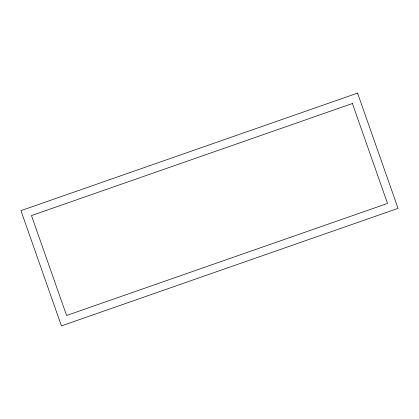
<?xml version="1.0" encoding="UTF-8"?>
<svg xmlns="http://www.w3.org/2000/svg" width="419" height="419" viewBox="0 0 419 419"><rect width="100%" height="100%" fill="white"/><g stroke="black" fill="none" stroke-linecap="round" stroke-linejoin="round"><path stroke-width="0.63" d="M357.564 93.102L20.95 210.637L61.436 325.898L398.05 208.363L357.564 93.102M352.416 103.514L31.488 215.57L66.584 315.486L387.512 203.43L352.416 103.514"/></g></svg>
